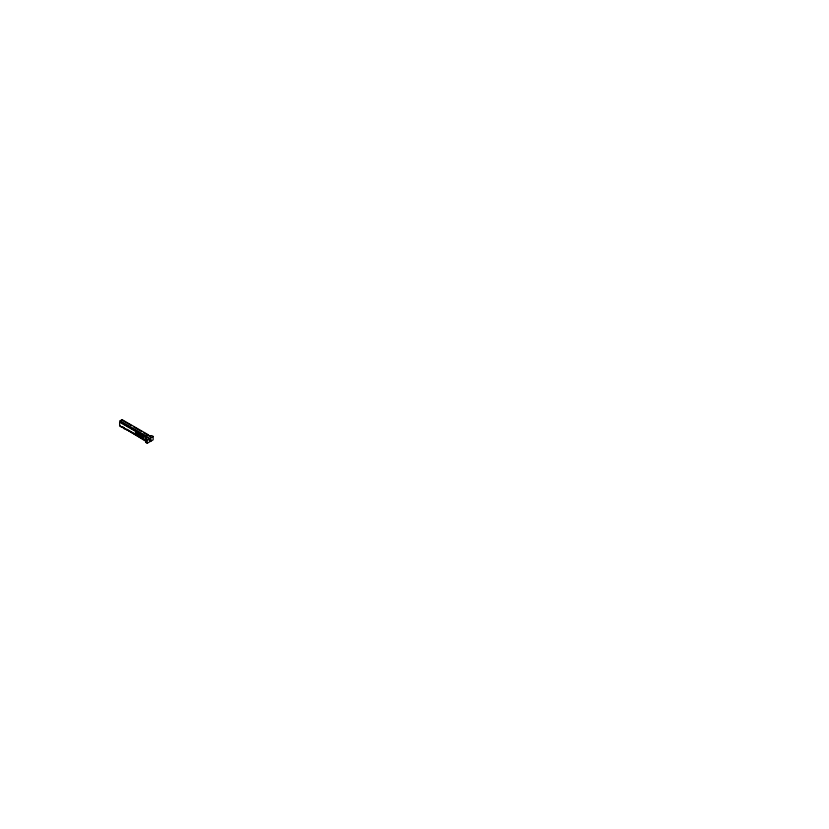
<?xml version="1.0" encoding="UTF-8"?>
<svg xmlns="http://www.w3.org/2000/svg" width="829" height="829" viewBox="0 0 829 829"><rect width="100%" height="100%" fill="white"/><g stroke="black" fill="none" stroke-linecap="round" stroke-linejoin="round"><path stroke-width="1.24" d="M145.749 442.406L146.246 437.567L119.604 422.189L119.604 425.609L146.246 440.987L145.749 442.406L147.23 443.266L153.147 439.847L153.147 436.427L151.666 435.577L149.199 435.857L143.655 432.655M120.101 420.769L146.246 435.857L149.199 438.707L120.101 421.909L120.101 420.769L122.07 419.629L148.215 434.717L151.179 437.567L149.199 436.427M122.568 420.479L122.07 420.769L122.07 419.629M135.396 433.526L143.832 438.396L143.832 437.37L135.396 432.5L135.396 433.526L136.163 433.08L143.541 437.339M146.246 435.857L148.215 434.717M145.749 438.997L147.23 439.847L153.147 436.427M149.199 440.603L151.179 440.987M123.676 421.122L131.448 425.609M133.666 426.894L141.438 431.37M122.277 426.583L124.454 427.837M126.64 429.101L146.246 440.417M146.246 441.556L128.143 430.479L123.521 428.438L123.801 427.971L120.101 426.458L120.101 425.318M136.143 433.059L136.163 433.08A1.181 0.684 -60 0 1 136.06 432.375M147.23 439.847L147.23 443.266M146.246 437.567L146.246 440.987M150.412 440.655A1.181 0.684 -60 0 0 150.785 438.821A1.181 0.684 -60 0 0 149.375 440.064A1.181 0.684 -60 0 0 150.412 440.655"/></g></svg>
